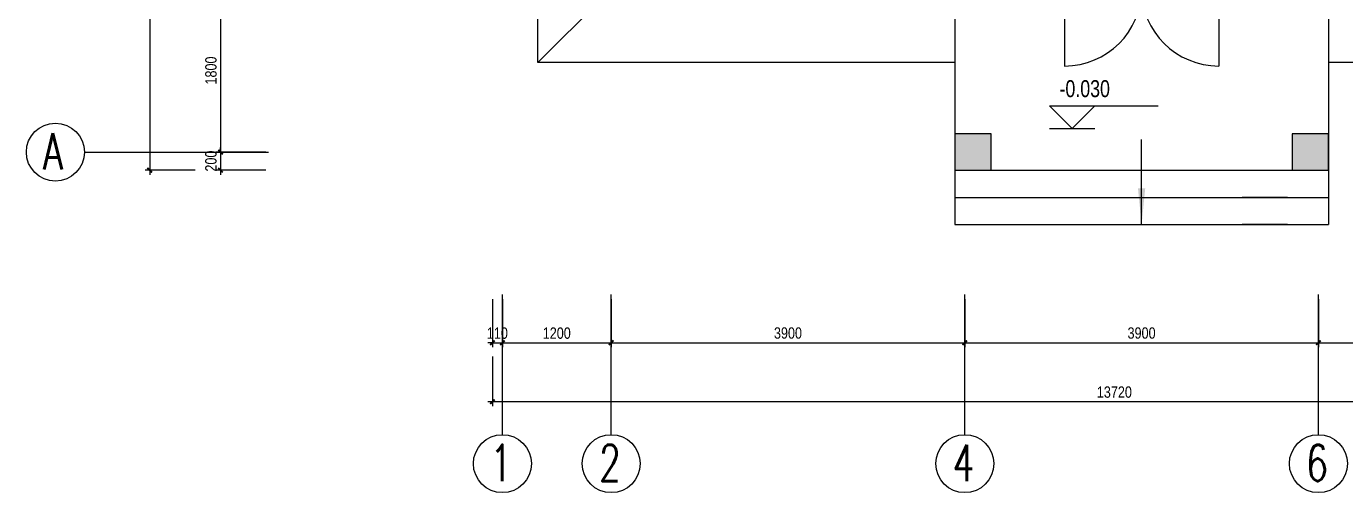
# Model space of a CAD drawing. Extents: x 160245 to 405305, y -111140 to 232735.
# Drawn here: x 160245 to 174796, y 206688 to 211837 of the extents above; entities that cross this region are included whole.
import ezdxf

# ---------------------------------------------------------------- set-up
doc = ezdxf.new("R2010")
doc.units = 0
doc.header["$LTSCALE"] = 10
doc.header["$MEASUREMENT"] = 0
doc.layers.get('Defpoints').update_dxf_attribs({"color": 229})
for name, color, linetype in [('Door 门', 107, 'Continuous'), ('P-O wall 原始墙体', 245, 'Continuous'), ('P-o 原建筑尺寸', 8, 'Continuous'), ('P-Stair 楼梯（原建筑设备）', 159, 'Continuous'), ('P-Text  平面文字', 9, 'Continuous')]:
    doc.layers.add(name, color=color, linetype=linetype)
doc.styles.add('1', font='simplex.shx', dxfattribs={"width": 0.8, "height": 3})
doc.styles.add('PDC DIM', font='PMingLiU-ExtB.ttf', dxfattribs={"width": 0.85})
doc.dimstyles.new('PDC-A2', dxfattribs={"dimscale": 0, "dimtxt": 2.5, "dimasz": 1, "dimexe": 1, "dimexo": 1, "dimgap": 0.7, "dimtad": 1, "dimdec": 0, "dimtxsty": 'PDC DIM', "dimblk": 'ARCHTICK', "dimcen": 1, "dimdle": 1, "dimclrd": 8, "dimclre": 8, "dimclrt": 9, "dimadec": 0, "dimazin": 0, "dimtfac": 1, "dimtdec": 0, "dimtix": 1, "dimtmove": 2, "dimatfit": 3, "dimldrblk": 'PDC A2 T R', "dimfxl": 10, "dimfxlon": 1, "dimarcsym": 0})

# ---------------------------------------------------------------- blocks, each defined once
blk = doc.blocks.new('_ArchTick')
at = {"color": 0, "linetype": 'ByBlock', "const_width": 0.4}
blk.add_lwpolyline([(-0.5, -0.5), (0.5, 0.5)], dxfattribs=at)
blk = doc.blocks.new('*D1397')
at = {"layer": 'Defpoints', "color": 0}
for p in [(163066, 212249), (162386, 210449), (163066, 210449)]:
    blk.add_point(p, dxfattribs=at)
at = {"layer": 'P-o 原建筑尺寸', "color": 8, "lineweight": -2}
for p, q in [((162386, 212299), (162386, 210399)), ((162886, 212249), (162336, 212249)), ((162886, 210449), (162336, 210449))]:
    blk.add_line(p, q, dxfattribs=at)
at = {"layer": 'P-o 原建筑尺寸', "color": 8, "lineweight": -2, "xscale": 50, "yscale": 50, "zscale": 50}
for p, rotation in [((162386, 212249), 90), ((162386, 210449), 270)]:
    blk.add_blockref('_ArchTick', p, dxfattribs=dict(at, rotation=rotation))
at = {"layer": 'P-o 原建筑尺寸', "color": 9, "insert": (162281, 211349), "char_height": 125, "attachment_point": 5, "rotation": 90, "style": 'PDC DIM'}
blk.add_mtext('1800', dxfattribs=at)
blk = doc.blocks.new('PDC A2 T R')
at = {"color": 0, "linetype": 'ByBlock'}
blk.add_line((0, 0), (-2, 0), dxfattribs=at)
for points in [[(-2.15, 0.89), (-1.49, 1.35), (-0.6, 0), (0, 0)], [(-2.15, -0.89), (-1.49, -1.35), (-0.6, 0), (0, 0)]]:
    blk.add_solid(points, dxfattribs=at)
blk = doc.blocks.new('*D1398')
at = {"layer": 'Defpoints', "color": 0}
for p in [(163066, 210449), (162386, 210249), (163066, 210249)]:
    blk.add_point(p, dxfattribs=at)
at = {"layer": 'P-o 原建筑尺寸', "color": 8, "lineweight": -2}
for p, q in [((162886, 210449), (162336, 210449)), ((162386, 210449), (162386, 210499)), ((162386, 210449), (162386, 210249)), ((162886, 210249), (162336, 210249)), ((162386, 210249), (162386, 210199))]:
    blk.add_line(p, q, dxfattribs=at)
at = {"layer": 'P-o 原建筑尺寸', "color": 8, "lineweight": -2, "xscale": 50, "yscale": 50, "zscale": 50}
for p, rotation in [((162386, 210449), 270), ((162386, 210249), 90)]:
    blk.add_blockref('_ArchTick', p, dxfattribs=dict(at, rotation=rotation))
at = {"layer": 'P-o 原建筑尺寸', "color": 9, "insert": (162281, 210349), "char_height": 125, "attachment_point": 5, "rotation": 90, "style": 'PDC DIM'}
blk.add_mtext('200', dxfattribs=at)
blk = doc.blocks.new('*D1399')
at = {"layer": 'Defpoints', "color": 0}
for p in [(162482, 228259), (161605, 210249), (162482, 210249)]:
    blk.add_point(p, dxfattribs=at)
at = {"layer": 'P-o 原建筑尺寸', "color": 8, "lineweight": -2}
for p, q in [((161605, 228309), (161605, 210199)), ((162105, 228259), (161555, 228259)), ((162105, 210249), (161555, 210249))]:
    blk.add_line(p, q, dxfattribs=at)
at = {"layer": 'P-o 原建筑尺寸', "color": 8, "lineweight": -2, "xscale": 50, "yscale": 50, "zscale": 50}
for p, rotation in [((161605, 228259), 90), ((161605, 210249), 270)]:
    blk.add_blockref('_ArchTick', p, dxfattribs=dict(at, rotation=rotation))
at = {"layer": 'P-o 原建筑尺寸', "color": 9, "insert": (161500, 219254), "char_height": 125, "attachment_point": 5, "rotation": 90, "style": 'PDC DIM'}
blk.add_mtext('18010', dxfattribs=at)
blk = doc.blocks.new('*D1408')
at = {"layer": 'Defpoints', "color": 0}
for p in [(165385, 208876), (165495, 208876), (165495, 208344)]:
    blk.add_point(p, dxfattribs=at)
at = {"layer": 'P-o 原建筑尺寸', "color": 8, "lineweight": -2}
for p, q in [((165385, 208826), (165385, 208294)), ((165495, 208826), (165495, 208294)), ((165385, 208344), (165335, 208344)), ((165385, 208344), (165495, 208344)), ((165495, 208344), (165545, 208344))]:
    blk.add_line(p, q, dxfattribs=at)
at = {"layer": 'P-o 原建筑尺寸', "color": 8, "lineweight": -2, "xscale": 50, "yscale": 50, "zscale": 50}
blk.add_blockref('_ArchTick', (165385, 208344), dxfattribs=at)
at = {"layer": 'P-o 原建筑尺寸', "color": 8, "lineweight": -2, "xscale": 50, "yscale": 50, "zscale": 50, "rotation": 180}
blk.add_blockref('_ArchTick', (165495, 208344), dxfattribs=at)
at = {"layer": 'P-o 原建筑尺寸', "color": 9, "insert": (165440, 208449), "char_height": 125, "attachment_point": 5, "style": 'PDC DIM'}
blk.add_mtext('110', dxfattribs=at)
blk = doc.blocks.new('*D1409')
at = {"layer": 'Defpoints', "color": 0}
for p in [(165495, 208876), (166695, 208876), (166695, 208344)]:
    blk.add_point(p, dxfattribs=at)
at = {"layer": 'P-o 原建筑尺寸', "color": 8, "lineweight": -2}
for p, q in [((165495, 208826), (165495, 208294)), ((166695, 208826), (166695, 208294)), ((165445, 208344), (166745, 208344))]:
    blk.add_line(p, q, dxfattribs=at)
at = {"layer": 'P-o 原建筑尺寸', "color": 8, "lineweight": -2, "xscale": 50, "yscale": 50, "zscale": 50, "rotation": 180}
blk.add_blockref('_ArchTick', (165495, 208344), dxfattribs=at)
at = {"layer": 'P-o 原建筑尺寸', "color": 8, "lineweight": -2, "xscale": 50, "yscale": 50, "zscale": 50}
blk.add_blockref('_ArchTick', (166695, 208344), dxfattribs=at)
at = {"layer": 'P-o 原建筑尺寸', "color": 9, "insert": (166095, 208449), "char_height": 125, "attachment_point": 5, "style": 'PDC DIM'}
blk.add_mtext('1200', dxfattribs=at)
blk = doc.blocks.new('*D1410')
at = {"layer": 'Defpoints', "color": 0}
for p in [(166695, 208876), (170595, 208876), (170595, 208344)]:
    blk.add_point(p, dxfattribs=at)
at = {"layer": 'P-o 原建筑尺寸', "color": 8, "lineweight": -2}
for p, q in [((166695, 208826), (166695, 208294)), ((170595, 208826), (170595, 208294)), ((166645, 208344), (170645, 208344))]:
    blk.add_line(p, q, dxfattribs=at)
at = {"layer": 'P-o 原建筑尺寸', "color": 8, "lineweight": -2, "xscale": 50, "yscale": 50, "zscale": 50, "rotation": 180}
blk.add_blockref('_ArchTick', (166695, 208344), dxfattribs=at)
at = {"layer": 'P-o 原建筑尺寸', "color": 8, "lineweight": -2, "xscale": 50, "yscale": 50, "zscale": 50}
blk.add_blockref('_ArchTick', (170595, 208344), dxfattribs=at)
at = {"layer": 'P-o 原建筑尺寸', "color": 9, "insert": (168645, 208450), "char_height": 125, "attachment_point": 5, "style": 'PDC DIM'}
blk.add_mtext('3900', dxfattribs=at)
blk = doc.blocks.new('*D1411')
at = {"layer": 'Defpoints', "color": 0}
for p in [(170595, 208876), (174495, 208876), (174495, 208344)]:
    blk.add_point(p, dxfattribs=at)
at = {"layer": 'P-o 原建筑尺寸', "color": 8, "lineweight": -2}
for p, q in [((170595, 208826), (170595, 208294)), ((174495, 208826), (174495, 208294)), ((170545, 208344), (174545, 208344))]:
    blk.add_line(p, q, dxfattribs=at)
at = {"layer": 'P-o 原建筑尺寸', "color": 8, "lineweight": -2, "xscale": 50, "yscale": 50, "zscale": 50, "rotation": 180}
blk.add_blockref('_ArchTick', (170595, 208344), dxfattribs=at)
at = {"layer": 'P-o 原建筑尺寸', "color": 8, "lineweight": -2, "xscale": 50, "yscale": 50, "zscale": 50}
blk.add_blockref('_ArchTick', (174495, 208344), dxfattribs=at)
at = {"layer": 'P-o 原建筑尺寸', "color": 9, "insert": (172545, 208450), "char_height": 125, "attachment_point": 5, "style": 'PDC DIM'}
blk.add_mtext('3900', dxfattribs=at)
blk = doc.blocks.new('*D1412')
at = {"layer": 'Defpoints', "color": 0}
for p in [(174495, 208876), (178995, 208876), (178995, 208344)]:
    blk.add_point(p, dxfattribs=at)
at = {"layer": 'P-o 原建筑尺寸', "color": 8, "lineweight": -2}
for p, q in [((174495, 208826), (174495, 208294)), ((178995, 208826), (178995, 208294)), ((174445, 208344), (179045, 208344))]:
    blk.add_line(p, q, dxfattribs=at)
at = {"layer": 'P-o 原建筑尺寸', "color": 8, "lineweight": -2, "xscale": 50, "yscale": 50, "zscale": 50, "rotation": 180}
blk.add_blockref('_ArchTick', (174495, 208344), dxfattribs=at)
at = {"layer": 'P-o 原建筑尺寸', "color": 8, "lineweight": -2, "xscale": 50, "yscale": 50, "zscale": 50}
blk.add_blockref('_ArchTick', (178995, 208344), dxfattribs=at)
at = {"layer": 'P-o 原建筑尺寸', "color": 9, "insert": (176745, 208450), "char_height": 125, "attachment_point": 5, "style": 'PDC DIM'}
blk.add_mtext('4500', dxfattribs=at)
blk = doc.blocks.new('*D1414')
at = {"layer": 'Defpoints', "color": 0}
for p in [(165385, 208567), (179105, 208567), (179105, 207693)]:
    blk.add_point(p, dxfattribs=at)
at = {"layer": 'P-o 原建筑尺寸', "color": 8, "lineweight": -2}
for p, q in [((165385, 208193), (165385, 207643)), ((179105, 208193), (179105, 207643)), ((165335, 207693), (179155, 207693))]:
    blk.add_line(p, q, dxfattribs=at)
at = {"layer": 'P-o 原建筑尺寸', "color": 8, "lineweight": -2, "xscale": 50, "yscale": 50, "zscale": 50, "rotation": 180}
blk.add_blockref('_ArchTick', (165385, 207693), dxfattribs=at)
at = {"layer": 'P-o 原建筑尺寸', "color": 8, "lineweight": -2, "xscale": 50, "yscale": 50, "zscale": 50}
blk.add_blockref('_ArchTick', (179105, 207693), dxfattribs=at)
at = {"layer": 'P-o 原建筑尺寸', "color": 9, "insert": (172245, 207798), "char_height": 125, "attachment_point": 5, "style": 'PDC DIM'}
blk.add_mtext('13720', dxfattribs=at)

msp = doc.modelspace()

# ---------------------------------------------------------------- linework, layer by layer
at = {"layer": 'Door 门'}
for p, q in [((171695.5, 212248.5), (171695.5, 211398.5)), ((173395.5, 212248.5), (173395.5, 211398.5))]:
    msp.add_line(p, q, dxfattribs=at)
for centre, start, end in [((171695.5, 212248.5), 270, 0), ((173395.5, 212248.5), 180.00001, 270.00001)]:
    msp.add_arc(centre, 850, start, end, dxfattribs=at)
at = {"layer": 'P-O wall 原始墙体'}
for p, q in [((170485.5, 210648.5), (170485.5, 210248.5)), ((170885.5, 210648.5), (170485.5, 210648.5)), ((170485.5, 210648.5), (170485.5, 210248.5)), ((170885.5, 210248.5), (170885.5, 210648.5)), ((174205.5, 210648.5), (174205.5, 210248.5)), ((174605.5, 210648.5), (174205.5, 210648.5)), ((174205.5, 210648.5), (174205.5, 210248.5)), ((174605.5, 210248.5), (174605.5, 210648.5)), ((170485.5, 210248.5), (170885.5, 210248.5)), ((174205.5, 210248.5), (174605.5, 210248.5))]:
    msp.add_line(p, q, dxfattribs=at)
for points in [[(170485.5, 210648.5), (170885.5, 210648.5), (170485.5, 210248.5), (170885.5, 210248.5)], [(174205.5, 210648.5), (174605.5, 210648.5), (174205.5, 210248.5), (174605.5, 210248.5)]]:
    msp.add_solid(points, dxfattribs=at)
at = {"layer": 'P-o 原建筑尺寸'}
for p, q in [((160885, 210448.5), (162916.4, 210448.5)), ((165495.5, 207328.4), (165495.5, 208876.3)), ((166695.5, 207328.4), (166695.5, 208876.3)), ((170595.5, 207328.4), (170595.5, 208876.3)), ((174495.5, 207328.4), (174495.5, 208876.3))]:
    msp.add_line(p, q, dxfattribs=at)
for centre in [(160565, 210448.5), (165495.5, 207008.4), (166695.5, 207008.4), (170595.5, 207008.4), (174495.5, 207008.4)]:
    msp.add_circle(centre, 320, dxfattribs=at)
at = {"layer": 'P-Stair 楼梯（原建筑设备）'}
for p, q in [((165885.5, 211438.5), (165885.5, 219216)), ((166585.5, 212138.5), (165885.5, 211438.5)), ((170485.5, 212138.5), (170485.5, 209648.5)), ((174605.5, 212138.5), (174605.5, 209648.5)), ((170485.5, 211438.5), (165885.5, 211438.5)), ((177661, 211438.5), (174605.5, 211438.5)), ((172545.5, 209648.5), (172545.5, 210588.3)), ((170885.5, 210248.5), (174205.5, 210248.5)), ((170485.5, 209948.5), (174605.5, 209948.5)), ((174154.9, 209948.5), (173654.9, 209948.5)), ((170485.5, 209648.5), (174605.5, 209648.5)), ((174154.9, 209648.5), (173654.9, 209648.5))]:
    msp.add_line(p, q, dxfattribs=at)
msp.add_solid([(172545.5, 209648.5), (172505.5, 210048.5), (172585.5, 210048.5)], dxfattribs=at)
at = {"layer": 'P-Text  平面文字'}
for p, q in [((171779.5, 210710.3), (171529.5, 210960.3)), ((171529.5, 210960.3), (172729.5, 210960.3)), ((172029.5, 210960.3), (171779.5, 210710.3)), ((171529.5, 210710.3), (172029.5, 210710.3))]:
    msp.add_line(p, q, dxfattribs=at)

# ---------------------------------------------------------------- texts
at = {"layer": 'P-o 原建筑尺寸', "style": '1', "width": 0.7}
for s, p in [('A', (160430.6, 210256.5)), ('1', (165361.1, 206816.4)), ('2', (166561.1, 206816.4)), ('4', (170461.1, 206816.4)), ('6', (174361.1, 206816.4))]:
    msp.add_text(s, height=400, dxfattribs=at).set_placement(p)
at = {"layer": 'P-Text  平面文字', "style": 'PDC DIM', "width": 0.8}
msp.add_text('-0.030', height=187.5, dxfattribs=at).set_placement((171639.8, 211055.2))

# ---------------------------------------------------------------- dimensions: what is measured, and where the dimension line sits
at = {"layer": 'P-o 原建筑尺寸'}
for base, p1, p2, picture, middle in [((161604.6, 210248.5), (162482.3, 228258.5), (162482.3, 210248.5), '*D1399', (161500, 219253.5)), ((162385.7, 210448.5), (163066.4, 212248.5), (163066.4, 210448.5), '*D1397', (162281.1, 211348.5)), ((162385.7, 210248.5), (163066.4, 210448.5), (163066.4, 210248.5), '*D1398', (162281.1, 210348.5))]:
    dim = msp.add_linear_dim(base=base, p1=p1, p2=p2, angle=90, dimstyle='PDC-A2', override={"dimscale": 50}, dxfattribs=at)
    dim.commit()
    dim.dimension.update_dxf_attribs({"geometry": picture, "text_midpoint": middle})
for base, p1, p2, picture, middle in [((165495.5, 208344.2), (165385.5, 208876.1), (165495.5, 208876.1), '*D1408', (165440.5, 208448.8)), ((166695.5, 208344.2), (165495.5, 208876.1), (166695.5, 208876.3), '*D1409', (166095.5, 208448.8)), ((170595.5, 208344.2), (166695.5, 208876.3), (170595.5, 208876.3), '*D1410', (168645.5, 208449.6)), ((174495.5, 208344.2), (170595.5, 208876.3), (174495.5, 208876.3), '*D1411', (172545.5, 208449.6)), ((178995.5, 208344.2), (174495.5, 208876.3), (178995.5, 208876.3), '*D1412', (176745.5, 208450)), ((179105.5, 207693.3), (165385.5, 208566.9), (179105.5, 208567.1), '*D1414', (172245.5, 207797.9))]:
    dim = msp.add_linear_dim(base=base, p1=p1, p2=p2, dimstyle='PDC-A2', override={"dimscale": 50}, dxfattribs=at)
    dim.commit()
    dim.dimension.update_dxf_attribs({"geometry": picture, "text_midpoint": middle})

doc.saveas('drawing.dxf')
